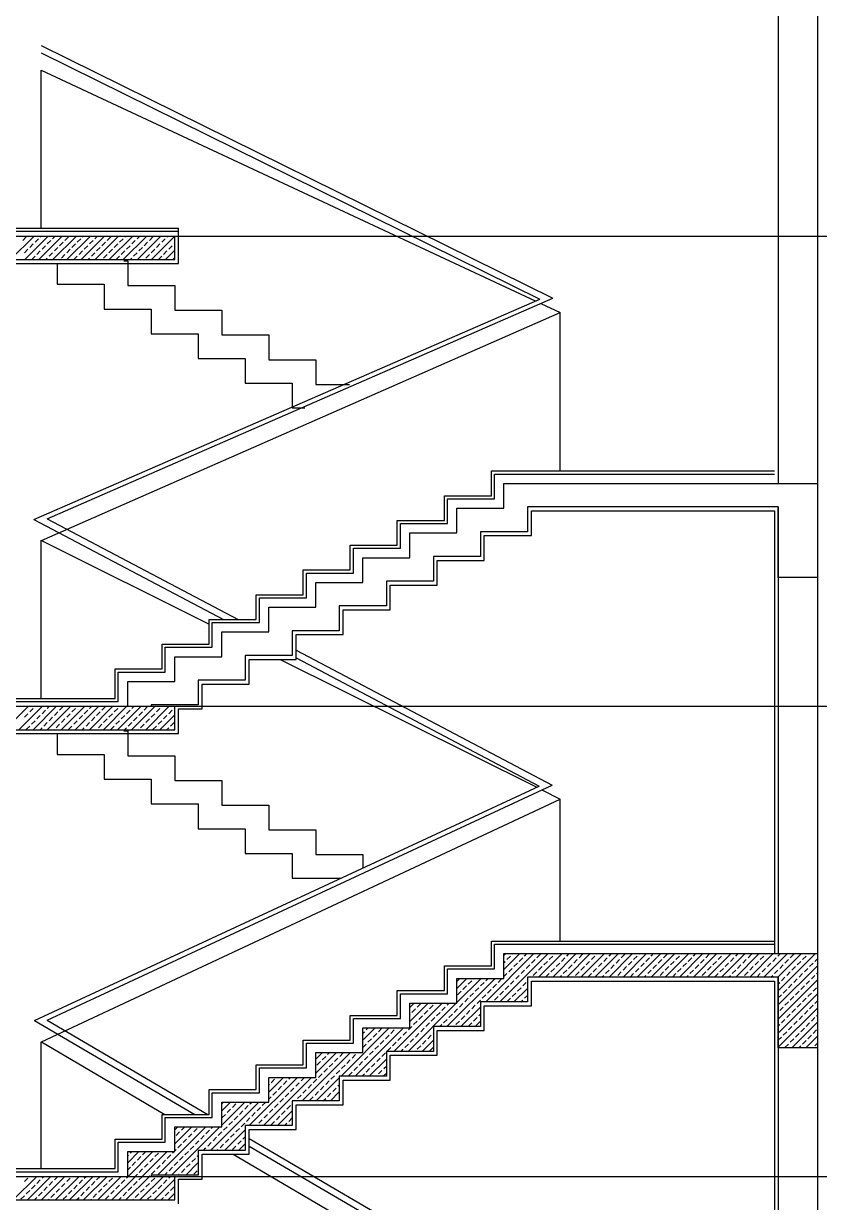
# Model space of a CAD drawing. Header units: millimetres. Extents: x 43168.9 to 43194.6, y -25545.1 to -25543.4.
# Drawn here: x 43182.4731 to 43182.6761, y -25544.1412 to -25543.8403 of the extents above; entities that cross this region are included whole.
import ezdxf

# ---------------------------------------------------------------- set-up
doc = ezdxf.new("R2010")
doc.units = ezdxf.units.MM
doc.header["$LTSCALE"] = 200
doc.linetypes.add('kesit_$0$HIDDEN2', pattern=[0.1875, 0.125, -0.0625])
for name, color, linetype in [('duv_sgh', 4, 'Continuous'), ('gor-4_sgh', 17, 'Continuous'), ('kaplama-gnl_sgh', 30, 'Continuous'), ('kesit_$0$gor-2_sgh', 161, 'Continuous'), ('kesit_$0$izd-alt_sgh', 8, 'kesit_$0$HIDDEN2'), ('kesit_$0$metal-mal._sgh', 122, 'Continuous'), ('kolon-b.a_sgh', 6, 'Continuous'), ('siva_sgh', 145, 'Continuous'), ('tarama-betonarme_sgh', 223, 'Continuous')]:
    doc.layers.add(name, color=color, linetype=linetype)

msp = doc.modelspace()

# ---------------------------------------------------------------- linework, layer by layer
at = {"layer": 'duv_sgh'}
for p, q in [((43182.66564, -25543.78056), (43182.66564, -25543.95772)), ((43182.67564, -25543.79856), (43182.67564, -25543.95772)), ((43182.66564, -25543.96372), (43182.66564, -25544.07772)), ((43182.67564, -25543.98172), (43182.67564, -25544.07772)), ((43182.66564, -25544.08372), (43182.66564, -25544.22717)), ((43182.67564, -25544.10172), (43182.67564, -25544.22717))]:
    msp.add_line(p, q, dxfattribs=at)
at = {"layer": 'gor-4_sgh'}
for p, q in [((43182.48164, -25543.90156), (43182.48164, -25543.90687)), ((43182.48164, -25543.90687), (43182.49364, -25543.90687)), ((43182.49364, -25543.90687), (43182.49364, -25543.91319)), ((43182.49364, -25543.91319), (43182.50564, -25543.91319)), ((43182.50564, -25543.91319), (43182.50564, -25543.91951)), ((43182.50564, -25543.91951), (43182.51764, -25543.91951)), ((43182.51764, -25543.91951), (43182.51764, -25543.92582)), ((43182.51764, -25543.92582), (43182.52964, -25543.92582)), ((43182.52964, -25543.92582), (43182.52964, -25543.93214)), ((43182.52964, -25543.93214), (43182.54164, -25543.93214)), ((43182.54164, -25543.93214), (43182.54164, -25543.93845)), ((43182.54164, -25543.93845), (43182.54488, -25543.93845)), ((43182.48164, -25544.02156), (43182.48164, -25544.02687)), ((43182.48164, -25544.02687), (43182.49364, -25544.02687)), ((43182.49364, -25544.02687), (43182.49364, -25544.03319)), ((43182.49364, -25544.03319), (43182.50564, -25544.03319)), ((43182.50564, -25544.03319), (43182.50564, -25544.03951)), ((43182.50564, -25544.03951), (43182.51764, -25544.03951)), ((43182.51764, -25544.03951), (43182.51764, -25544.04582)), ((43182.51764, -25544.04582), (43182.52964, -25544.04582)), ((43182.52964, -25544.04582), (43182.52964, -25544.05214)), ((43182.52964, -25544.05214), (43182.54164, -25544.05214)), ((43182.54164, -25544.05214), (43182.54164, -25544.05845)), ((43182.54164, -25544.05845), (43182.5541, -25544.05845))]:
    msp.add_line(p, q, dxfattribs=at)
at = {"layer": 'kaplama-gnl_sgh'}
for p, q in [((43182.40564, -25543.89256), (43182.51264, -25543.89256)), ((43182.40564, -25543.89336), (43182.51264, -25543.89336)), ((43182.59244, -25543.96083), (43182.59244, -25543.95452)), ((43182.59244, -25543.95452), (43182.66464, -25543.95452)), ((43182.59324, -25543.96163), (43182.59324, -25543.95532)), ((43182.59324, -25543.95532), (43182.66464, -25543.95532)), ((43182.58044, -25543.96715), (43182.58044, -25543.96083)), ((43182.58044, -25543.96083), (43182.59244, -25543.96083)), ((43182.58124, -25543.96795), (43182.58124, -25543.96163)), ((43182.58124, -25543.96163), (43182.59324, -25543.96163)), ((43182.56844, -25543.97346), (43182.56844, -25543.96715)), ((43182.56844, -25543.96715), (43182.58044, -25543.96715)), ((43182.56924, -25543.97426), (43182.56924, -25543.96795)), ((43182.56924, -25543.96795), (43182.58124, -25543.96795)), ((43182.55644, -25543.97978), (43182.55644, -25543.97346)), ((43182.55644, -25543.97346), (43182.56844, -25543.97346)), ((43182.55724, -25543.98058), (43182.55724, -25543.97426)), ((43182.55724, -25543.97426), (43182.56924, -25543.97426)), ((43182.54444, -25543.9861), (43182.54444, -25543.97978)), ((43182.54444, -25543.97978), (43182.55644, -25543.97978)), ((43182.54524, -25543.9869), (43182.54524, -25543.98058)), ((43182.54524, -25543.98058), (43182.55724, -25543.98058)), ((43182.53244, -25543.99241), (43182.53244, -25543.9861)), ((43182.53244, -25543.9861), (43182.54444, -25543.9861)), ((43182.53324, -25543.99321), (43182.53324, -25543.9869)), ((43182.53324, -25543.9869), (43182.54524, -25543.9869)), ((43182.52044, -25543.99873), (43182.52044, -25543.99241)), ((43182.52044, -25543.99241), (43182.53244, -25543.99241)), ((43182.52124, -25543.99953), (43182.52124, -25543.99321)), ((43182.52124, -25543.99321), (43182.53324, -25543.99321)), ((43182.50844, -25544.00504), (43182.50844, -25543.99873)), ((43182.50844, -25543.99873), (43182.52044, -25543.99873)), ((43182.50924, -25544.00584), (43182.50924, -25543.99953)), ((43182.50924, -25543.99953), (43182.52124, -25543.99953)), ((43182.49644, -25544.01256), (43182.49644, -25544.00504)), ((43182.49644, -25544.00504), (43182.50844, -25544.00504)), ((43182.49724, -25544.01336), (43182.49724, -25544.00584)), ((43182.49724, -25544.00584), (43182.50924, -25544.00584)), ((43182.40564, -25544.01256), (43182.49644, -25544.01256)), ((43182.40564, -25544.01336), (43182.49724, -25544.01336)), ((43182.59244, -25544.08083), (43182.59244, -25544.07452)), ((43182.59244, -25544.07452), (43182.66464, -25544.07452)), ((43182.59324, -25544.08163), (43182.59324, -25544.07532)), ((43182.59324, -25544.07532), (43182.66464, -25544.07532)), ((43182.58044, -25544.08715), (43182.58044, -25544.08083)), ((43182.58044, -25544.08083), (43182.59244, -25544.08083)), ((43182.58124, -25544.08795), (43182.58124, -25544.08163)), ((43182.58124, -25544.08163), (43182.59324, -25544.08163)), ((43182.56844, -25544.09346), (43182.56844, -25544.08715)), ((43182.56844, -25544.08715), (43182.58044, -25544.08715)), ((43182.56924, -25544.09426), (43182.56924, -25544.08795)), ((43182.56924, -25544.08795), (43182.58124, -25544.08795)), ((43182.55644, -25544.09978), (43182.55644, -25544.09346)), ((43182.55644, -25544.09346), (43182.56844, -25544.09346)), ((43182.55724, -25544.10058), (43182.55724, -25544.09426)), ((43182.55724, -25544.09426), (43182.56924, -25544.09426)), ((43182.54444, -25544.1061), (43182.54444, -25544.09978)), ((43182.54444, -25544.09978), (43182.55644, -25544.09978)), ((43182.54524, -25544.1069), (43182.54524, -25544.10058)), ((43182.54524, -25544.10058), (43182.55724, -25544.10058)), ((43182.53244, -25544.11241), (43182.53244, -25544.1061)), ((43182.53244, -25544.1061), (43182.54444, -25544.1061)), ((43182.53324, -25544.11321), (43182.53324, -25544.1069)), ((43182.53324, -25544.1069), (43182.54524, -25544.1069)), ((43182.52044, -25544.11873), (43182.52044, -25544.11241)), ((43182.52044, -25544.11241), (43182.53244, -25544.11241)), ((43182.52124, -25544.11953), (43182.52124, -25544.11321)), ((43182.52124, -25544.11321), (43182.53324, -25544.11321)), ((43182.50844, -25544.12504), (43182.50844, -25544.11873)), ((43182.50844, -25544.11873), (43182.52044, -25544.11873)), ((43182.50924, -25544.12584), (43182.50924, -25544.11953)), ((43182.50924, -25544.11953), (43182.52124, -25544.11953)), ((43182.49644, -25544.13256), (43182.49644, -25544.12504)), ((43182.49644, -25544.12504), (43182.50844, -25544.12504)), ((43182.49724, -25544.13336), (43182.49724, -25544.12584)), ((43182.49724, -25544.12584), (43182.50924, -25544.12584)), ((43182.40564, -25544.13256), (43182.49644, -25544.13256)), ((43182.40564, -25544.13336), (43182.49724, -25544.13336))]:
    msp.add_line(p, q, dxfattribs=at)
at = {"layer": 'kesit_$0$gor-2_sgh'}
for p, q in [((43182.47756, -25543.89256), (43182.47756, -25543.85222)), ((43182.47756, -25543.85223), (43182.60362, -25543.91114)), ((43182.47763, -25543.97226), (43182.61, -25543.91412)), ((43182.60504, -25543.9118), (43182.61, -25543.91412)), ((43182.61, -25543.95452), (43182.61, -25543.91412)), ((43182.47756, -25544.01256), (43182.47756, -25543.97222)), ((43182.47763, -25543.97226), (43182.52044, -25543.9936)), ((43182.53851, -25544.00261), (43182.604, -25544.03526)), ((43182.60532, -25544.03591), (43182.61, -25544.03825)), ((43182.47763, -25544.10026), (43182.61, -25544.03825)), ((43182.61, -25544.07452), (43182.61, -25544.03825)), ((43182.47756, -25544.13256), (43182.47756, -25544.10022)), ((43182.47763, -25544.10026), (43182.50916, -25544.11873)), ((43182.52657, -25544.12893), (43182.60564, -25544.17524))]:
    msp.add_line(p, q, dxfattribs=at)
at = {"layer": 'kesit_$0$izd-alt_sgh'}
for p, q in [((43181.30862, -25543.89456), (43182.76331, -25543.89456)), ((43182.49864, -25543.90087), (43182.49964, -25543.90087)), ((43182.49964, -25543.90087), (43182.49964, -25543.90719)), ((43182.49964, -25543.90719), (43182.51164, -25543.90719)), ((43182.51164, -25543.90719), (43182.51164, -25543.91351)), ((43182.51164, -25543.91351), (43182.52364, -25543.91351)), ((43182.52364, -25543.91351), (43182.52364, -25543.91982)), ((43182.52364, -25543.91982), (43182.53564, -25543.91982)), ((43182.53564, -25543.91982), (43182.53564, -25543.92614)), ((43182.53564, -25543.92614), (43182.54764, -25543.92614)), ((43182.54764, -25543.92614), (43182.54764, -25543.93245)), ((43182.54764, -25543.93245), (43182.55626, -25543.93245)), ((43181.30862, -25544.01456), (43182.76331, -25544.01456)), ((43182.49864, -25544.02087), (43182.49964, -25544.02087)), ((43182.49964, -25544.02087), (43182.49964, -25544.02719)), ((43182.49964, -25544.02719), (43182.51164, -25544.02719)), ((43182.51164, -25544.02719), (43182.51164, -25544.03351)), ((43182.51164, -25544.03351), (43182.52364, -25544.03351)), ((43182.52364, -25544.03351), (43182.52364, -25544.03982)), ((43182.52364, -25544.03982), (43182.53564, -25544.03982)), ((43182.53564, -25544.03982), (43182.53564, -25544.04614)), ((43182.53564, -25544.04614), (43182.54764, -25544.04614)), ((43182.54764, -25544.04614), (43182.54764, -25544.05245)), ((43182.54764, -25544.05245), (43182.55964, -25544.05245)), ((43182.55964, -25544.05245), (43182.55964, -25544.05588)), ((43181.30862, -25544.13456), (43182.76331, -25544.13456))]:
    msp.add_line(p, q, dxfattribs=at)
at = {"layer": 'kesit_$0$metal-mal._sgh'}
for p, q in [((43182.47756, -25543.84595), (43182.60813, -25543.91045)), ((43182.47756, -25543.84781), (43182.60477, -25543.91064)), ((43182.47571, -25543.96689), (43182.60477, -25543.91064)), ((43182.47911, -25543.96671), (43182.60813, -25543.91045)), ((43182.47571, -25543.96689), (43182.52406, -25543.99241)), ((43182.47911, -25543.96671), (43182.5278, -25543.99241)), ((43182.54264, -25544.00025), (43182.60792, -25544.03471)), ((43182.54264, -25544.00222), (43182.60466, -25544.03495)), ((43182.47911, -25544.09471), (43182.60792, -25544.03471)), ((43182.47588, -25544.09481), (43182.60466, -25544.03495)), ((43182.47588, -25544.09481), (43182.5168, -25544.11873)), ((43182.47911, -25544.09471), (43182.52012, -25544.11873)), ((43182.53064, -25544.12489), (43182.60766, -25544.17)), ((43182.53064, -25544.12682), (43182.60606, -25544.17091))]:
    msp.add_line(p, q, dxfattribs=at)
at = {"layer": 'kolon-b.a_sgh'}
for p, q in [((43182.30164, -25543.89456), (43182.51164, -25543.89456)), ((43182.30164, -25543.89456), (43182.51164, -25543.89456)), ((43182.51164, -25543.90056), (43182.51164, -25543.89456)), ((43182.30164, -25543.90056), (43182.51164, -25543.90056)), ((43182.59564, -25543.96403), (43182.59564, -25543.95772)), ((43182.59564, -25543.95772), (43182.67564, -25543.95772)), ((43182.67564, -25543.95772), (43182.67564, -25543.98172)), ((43182.58364, -25543.97035), (43182.58364, -25543.96403)), ((43182.58364, -25543.96403), (43182.59564, -25543.96403)), ((43182.66564, -25543.96372), (43182.60164, -25543.96372)), ((43182.60164, -25543.96372), (43182.60164, -25543.97003)), ((43182.66564, -25543.98172), (43182.66564, -25543.96372)), ((43182.57164, -25543.97666), (43182.57164, -25543.97035)), ((43182.57164, -25543.97035), (43182.58364, -25543.97035)), ((43182.60164, -25543.97003), (43182.58964, -25543.97003)), ((43182.58964, -25543.97003), (43182.58964, -25543.97635)), ((43182.55964, -25543.98298), (43182.55964, -25543.97666)), ((43182.55964, -25543.97666), (43182.57164, -25543.97666)), ((43182.58964, -25543.97635), (43182.57764, -25543.97635)), ((43182.57764, -25543.97635), (43182.57764, -25543.98266)), ((43182.54764, -25543.9893), (43182.54764, -25543.98298)), ((43182.54764, -25543.98298), (43182.55964, -25543.98298)), ((43182.57764, -25543.98266), (43182.56564, -25543.98266)), ((43182.56564, -25543.98266), (43182.56564, -25543.98898)), ((43182.67564, -25543.98172), (43182.66564, -25543.98172)), ((43182.53564, -25543.99561), (43182.53564, -25543.9893)), ((43182.53564, -25543.9893), (43182.54764, -25543.9893)), ((43182.56564, -25543.98898), (43182.55364, -25543.98898)), ((43182.55364, -25543.98898), (43182.55364, -25543.9953)), ((43182.52364, -25544.00193), (43182.52364, -25543.99561)), ((43182.52364, -25543.99561), (43182.53564, -25543.99561)), ((43182.55364, -25543.9953), (43182.54164, -25543.9953)), ((43182.54164, -25543.9953), (43182.54164, -25544.00161)), ((43182.54164, -25544.00161), (43182.52964, -25544.00161)), ((43182.52964, -25544.00161), (43182.52964, -25544.00793)), ((43182.51164, -25544.00824), (43182.51164, -25544.00193)), ((43182.51164, -25544.00193), (43182.52364, -25544.00193)), ((43182.49964, -25544.01456), (43182.49964, -25544.00824)), ((43182.49964, -25544.00824), (43182.51164, -25544.00824)), ((43182.52964, -25544.00793), (43182.51764, -25544.00793)), ((43182.51764, -25544.00793), (43182.51764, -25544.01424)), ((43182.30164, -25544.01456), (43182.51164, -25544.01456)), ((43182.30164, -25544.01456), (43182.51164, -25544.01456)), ((43182.51764, -25544.01424), (43182.50564, -25544.01424)), ((43182.50564, -25544.01424), (43182.50564, -25544.01456)), ((43182.51164, -25544.02056), (43182.51164, -25544.01456)), ((43182.30164, -25544.02056), (43182.51164, -25544.02056)), ((43182.59564, -25544.08403), (43182.59564, -25544.07772)), ((43182.59564, -25544.07772), (43182.67564, -25544.07772)), ((43182.67564, -25544.07772), (43182.67564, -25544.10172)), ((43182.58364, -25544.09035), (43182.58364, -25544.08403)), ((43182.58364, -25544.08403), (43182.59564, -25544.08403)), ((43182.66564, -25544.08372), (43182.60164, -25544.08372)), ((43182.60164, -25544.08372), (43182.60164, -25544.09003)), ((43182.66564, -25544.10172), (43182.66564, -25544.08372)), ((43182.57164, -25544.09666), (43182.57164, -25544.09035)), ((43182.57164, -25544.09035), (43182.58364, -25544.09035)), ((43182.60164, -25544.09003), (43182.58964, -25544.09003)), ((43182.58964, -25544.09003), (43182.58964, -25544.09635)), ((43182.55964, -25544.10298), (43182.55964, -25544.09666)), ((43182.55964, -25544.09666), (43182.57164, -25544.09666)), ((43182.58964, -25544.09635), (43182.57764, -25544.09635)), ((43182.57764, -25544.09635), (43182.57764, -25544.10266)), ((43182.54764, -25544.1093), (43182.54764, -25544.10298)), ((43182.54764, -25544.10298), (43182.55964, -25544.10298)), ((43182.57764, -25544.10266), (43182.56564, -25544.10266)), ((43182.56564, -25544.10266), (43182.56564, -25544.10898)), ((43182.67564, -25544.10172), (43182.66564, -25544.10172)), ((43182.53564, -25544.11561), (43182.53564, -25544.1093)), ((43182.53564, -25544.1093), (43182.54764, -25544.1093)), ((43182.56564, -25544.10898), (43182.55364, -25544.10898)), ((43182.55364, -25544.10898), (43182.55364, -25544.1153)), ((43182.52364, -25544.12193), (43182.52364, -25544.11561)), ((43182.52364, -25544.11561), (43182.53564, -25544.11561)), ((43182.55364, -25544.1153), (43182.54164, -25544.1153)), ((43182.54164, -25544.1153), (43182.54164, -25544.12161)), ((43182.51164, -25544.12824), (43182.51164, -25544.12193)), ((43182.51164, -25544.12193), (43182.52364, -25544.12193)), ((43182.54164, -25544.12161), (43182.52964, -25544.12161)), ((43182.52964, -25544.12161), (43182.52964, -25544.12793)), ((43182.52964, -25544.12793), (43182.51764, -25544.12793)), ((43182.51764, -25544.12793), (43182.51764, -25544.13424)), ((43182.49964, -25544.13456), (43182.49964, -25544.12824)), ((43182.49964, -25544.12824), (43182.51164, -25544.12824)), ((43182.30164, -25544.13456), (43182.51164, -25544.13456)), ((43182.30164, -25544.13456), (43182.51164, -25544.13456)), ((43182.51764, -25544.13424), (43182.50564, -25544.13424)), ((43182.50564, -25544.13424), (43182.50564, -25544.13456)), ((43182.51164, -25544.14056), (43182.51164, -25544.13456)), ((43182.30164, -25544.14056), (43182.51164, -25544.14056))]:
    msp.add_line(p, q, dxfattribs=at)
at = {"layer": 'siva_sgh'}
for p, q in [((43182.51264, -25543.90156), (43182.51264, -25543.89256)), ((43182.40664, -25543.90156), (43182.51264, -25543.90156)), ((43182.60264, -25543.97103), (43182.60264, -25543.96472)), ((43182.60264, -25543.96472), (43182.66464, -25543.96472)), ((43182.66464, -25543.96472), (43182.66464, -25544.07772)), ((43182.59064, -25543.97735), (43182.59064, -25543.97103)), ((43182.59064, -25543.97103), (43182.60264, -25543.97103)), ((43182.57864, -25543.98366), (43182.57864, -25543.97735)), ((43182.57864, -25543.97735), (43182.59064, -25543.97735)), ((43182.56664, -25543.98998), (43182.56664, -25543.98366)), ((43182.56664, -25543.98366), (43182.57864, -25543.98366)), ((43182.55464, -25543.9963), (43182.55464, -25543.98998)), ((43182.55464, -25543.98998), (43182.56664, -25543.98998)), ((43182.54264, -25544.00261), (43182.54264, -25543.9963)), ((43182.54264, -25543.9963), (43182.55464, -25543.9963)), ((43182.53064, -25544.00893), (43182.53064, -25544.00261)), ((43182.53064, -25544.00261), (43182.54264, -25544.00261)), ((43182.51864, -25544.01524), (43182.51864, -25544.00893)), ((43182.51864, -25544.00893), (43182.53064, -25544.00893)), ((43182.51264, -25544.02156), (43182.51264, -25544.01524)), ((43182.51264, -25544.01524), (43182.51864, -25544.01524)), ((43182.51264, -25544.02156), (43182.51264, -25544.01524)), ((43182.30264, -25544.02156), (43182.51264, -25544.02156)), ((43182.40664, -25544.02156), (43182.51264, -25544.02156)), ((43182.60264, -25544.09103), (43182.60264, -25544.08472)), ((43182.60264, -25544.08472), (43182.66464, -25544.08472)), ((43182.66464, -25544.08472), (43182.66464, -25544.22717)), ((43182.59064, -25544.09735), (43182.59064, -25544.09103)), ((43182.59064, -25544.09103), (43182.60264, -25544.09103)), ((43182.57864, -25544.10366), (43182.57864, -25544.09735)), ((43182.57864, -25544.09735), (43182.59064, -25544.09735)), ((43182.56664, -25544.10998), (43182.56664, -25544.10366)), ((43182.56664, -25544.10366), (43182.57864, -25544.10366)), ((43182.55464, -25544.1163), (43182.55464, -25544.10998)), ((43182.55464, -25544.10998), (43182.56664, -25544.10998)), ((43182.54264, -25544.12261), (43182.54264, -25544.1163)), ((43182.54264, -25544.1163), (43182.55464, -25544.1163)), ((43182.53064, -25544.12893), (43182.53064, -25544.12261)), ((43182.53064, -25544.12261), (43182.54264, -25544.12261)), ((43182.51864, -25544.13524), (43182.51864, -25544.12893)), ((43182.51864, -25544.12893), (43182.53064, -25544.12893)), ((43182.51264, -25544.14156), (43182.51264, -25544.13524)), ((43182.51264, -25544.13524), (43182.51864, -25544.13524))]:
    msp.add_line(p, q, dxfattribs=at)
at = {"layer": 'tarama-betonarme_sgh'}
for p, q in [((43182.46978, -25543.90056), (43182.47578, -25543.89456)), ((43182.47285, -25543.89569), (43182.47375, -25543.89479)), ((43182.47337, -25543.90056), (43182.47937, -25543.89456)), ((43182.476, -25543.89614), (43182.47689, -25543.89524)), ((43182.47696, -25543.90056), (43182.48296, -25543.89456)), ((43182.47734, -25543.89479), (43182.47758, -25543.89456)), ((43182.47914, -25543.89659), (43182.48004, -25543.89569)), ((43182.48049, -25543.89524), (43182.48117, -25543.89456)), ((43182.48056, -25543.90056), (43182.48656, -25543.89456)), ((43182.48228, -25543.89704), (43182.48318, -25543.89614)), ((43182.48363, -25543.89569), (43182.48453, -25543.89479)), ((43182.48415, -25543.90056), (43182.49015, -25543.89456)), ((43182.48677, -25543.89614), (43182.48767, -25543.89524)), ((43182.48774, -25543.90056), (43182.49374, -25543.89456)), ((43182.48812, -25543.89479), (43182.48835, -25543.89456)), ((43182.48992, -25543.89659), (43182.49081, -25543.89569)), ((43182.49126, -25543.89524), (43182.49194, -25543.89456)), ((43182.49133, -25543.90056), (43182.49733, -25543.89456)), ((43182.49306, -25543.89704), (43182.49396, -25543.89614)), ((43182.49441, -25543.89569), (43182.4953, -25543.89479)), ((43182.49492, -25543.90056), (43182.50092, -25543.89456)), ((43182.49755, -25543.89614), (43182.49845, -25543.89524)), ((43182.49852, -25543.90056), (43182.50452, -25543.89456)), ((43182.4989, -25543.89479), (43182.49913, -25543.89456)), ((43182.50069, -25543.89659), (43182.50159, -25543.89569)), ((43182.50204, -25543.89524), (43182.50272, -25543.89456)), ((43182.50211, -25543.90056), (43182.50811, -25543.89456)), ((43182.50384, -25543.89704), (43182.50473, -25543.89614)), ((43182.50518, -25543.89569), (43182.50608, -25543.89479)), ((43182.5057, -25543.90056), (43182.51164, -25543.89462)), ((43182.50833, -25543.89614), (43182.50922, -25543.89524)), ((43182.50967, -25543.89479), (43182.5099, -25543.89456)), ((43182.51147, -25543.89659), (43182.51164, -25543.89642)), ((43182.4733, -25543.89883), (43182.4742, -25543.89793)), ((43182.47465, -25543.89748), (43182.47555, -25543.89659)), ((43182.47645, -25543.89928), (43182.47734, -25543.89838)), ((43182.47779, -25543.89793), (43182.47869, -25543.89704)), ((43182.47959, -25543.89973), (43182.48049, -25543.89883)), ((43182.48094, -25543.89838), (43182.48183, -25543.89748)), ((43182.48273, -25543.90018), (43182.48363, -25543.89928)), ((43182.48408, -25543.89883), (43182.48498, -25543.89793)), ((43182.48543, -25543.89748), (43182.48632, -25543.89659)), ((43182.48722, -25543.89928), (43182.48812, -25543.89838)), ((43182.48857, -25543.89793), (43182.48947, -25543.89704)), ((43182.49037, -25543.89973), (43182.49126, -25543.89883)), ((43182.49171, -25543.89838), (43182.49261, -25543.89748)), ((43182.49351, -25543.90018), (43182.49441, -25543.89928)), ((43182.49486, -25543.89883), (43182.49575, -25543.89793)), ((43182.4962, -25543.89748), (43182.4971, -25543.89659)), ((43182.498, -25543.89928), (43182.4989, -25543.89838)), ((43182.49935, -25543.89793), (43182.50024, -25543.89704)), ((43182.50114, -25543.89973), (43182.50204, -25543.89883)), ((43182.50249, -25543.89838), (43182.50339, -25543.89748)), ((43182.50428, -25543.90018), (43182.50518, -25543.89928)), ((43182.50563, -25543.89883), (43182.50653, -25543.89793)), ((43182.50698, -25543.89748), (43182.50788, -25543.89659)), ((43182.50877, -25543.89928), (43182.50967, -25543.89838)), ((43182.50929, -25543.90056), (43182.51164, -25543.89821)), ((43182.51012, -25543.89793), (43182.51102, -25543.89704)), ((43182.47517, -25543.90056), (43182.476, -25543.89973)), ((43182.47876, -25543.90056), (43182.47914, -25543.90018)), ((43182.48594, -25543.90056), (43182.48677, -25543.89973)), ((43182.48954, -25543.90056), (43182.48992, -25543.90018)), ((43182.49672, -25543.90056), (43182.49755, -25543.89973)), ((43182.50031, -25543.90056), (43182.50069, -25543.90018)), ((43182.5075, -25543.90056), (43182.50833, -25543.89973)), ((43182.51109, -25543.90056), (43182.51147, -25543.90018)), ((43182.46832, -25544.02056), (43182.47432, -25544.01456)), ((43182.47191, -25544.02056), (43182.47791, -25544.01456)), ((43182.4733, -25544.01737), (43182.4742, -25544.01647)), ((43182.47465, -25544.01602), (43182.47555, -25544.01513)), ((43182.4755, -25544.02056), (43182.4815, -25544.01456)), ((43182.476, -25544.01468), (43182.47611, -25544.01456)), ((43182.47779, -25544.01647), (43182.47869, -25544.01558)), ((43182.4791, -25544.02056), (43182.4851, -25544.01456)), ((43182.47914, -25544.01513), (43182.47971, -25544.01456)), ((43182.48094, -25544.01692), (43182.48183, -25544.01602)), ((43182.48228, -25544.01558), (43182.48318, -25544.01468)), ((43182.48269, -25544.02056), (43182.48869, -25544.01456)), ((43182.48408, -25544.01737), (43182.48498, -25544.01647)), ((43182.48543, -25544.01602), (43182.48632, -25544.01513)), ((43182.48628, -25544.02056), (43182.49228, -25544.01456)), ((43182.48677, -25544.01468), (43182.48689, -25544.01456)), ((43182.48857, -25544.01647), (43182.48947, -25544.01558)), ((43182.48987, -25544.02056), (43182.49587, -25544.01456)), ((43182.48992, -25544.01513), (43182.49048, -25544.01456)), ((43182.49171, -25544.01692), (43182.49261, -25544.01602)), ((43182.49306, -25544.01558), (43182.49396, -25544.01468)), ((43182.49346, -25544.02056), (43182.49946, -25544.01456)), ((43182.49486, -25544.01737), (43182.49575, -25544.01647)), ((43182.4962, -25544.01602), (43182.4971, -25544.01513)), ((43182.49706, -25544.02056), (43182.50306, -25544.01456)), ((43182.49755, -25544.01468), (43182.49767, -25544.01456)), ((43182.49935, -25544.01647), (43182.50024, -25544.01558)), ((43182.50065, -25544.02056), (43182.50665, -25544.01456)), ((43182.50069, -25544.01513), (43182.50126, -25544.01456)), ((43182.50249, -25544.01692), (43182.50339, -25544.01602)), ((43182.50384, -25544.01558), (43182.50473, -25544.01468)), ((43182.50424, -25544.02056), (43182.51024, -25544.01456)), ((43182.50563, -25544.01737), (43182.50653, -25544.01647)), ((43182.50698, -25544.01602), (43182.50788, -25544.01513)), ((43182.50783, -25544.02056), (43182.51164, -25544.01675)), ((43182.50833, -25544.01468), (43182.50844, -25544.01456)), ((43182.51012, -25544.01647), (43182.51102, -25544.01558)), ((43182.51147, -25544.01513), (43182.51164, -25544.01496)), ((43182.47375, -25544.02051), (43182.47465, -25544.01962)), ((43182.4751, -25544.01917), (43182.476, -25544.01827)), ((43182.47645, -25544.01782), (43182.47734, -25544.01692)), ((43182.47824, -25544.01962), (43182.47914, -25544.01872)), ((43182.47959, -25544.01827), (43182.48049, -25544.01737)), ((43182.48138, -25544.02007), (43182.48228, -25544.01917)), ((43182.48273, -25544.01872), (43182.48363, -25544.01782)), ((43182.48453, -25544.02051), (43182.48543, -25544.01962)), ((43182.48587, -25544.01917), (43182.48677, -25544.01827)), ((43182.48722, -25544.01782), (43182.48812, -25544.01692)), ((43182.48902, -25544.01962), (43182.48992, -25544.01872)), ((43182.49037, -25544.01827), (43182.49126, -25544.01737)), ((43182.49216, -25544.02007), (43182.49306, -25544.01917)), ((43182.49351, -25544.01872), (43182.49441, -25544.01782)), ((43182.4953, -25544.02051), (43182.4962, -25544.01962)), ((43182.49665, -25544.01917), (43182.49755, -25544.01827)), ((43182.498, -25544.01782), (43182.4989, -25544.01692)), ((43182.49979, -25544.01962), (43182.50069, -25544.01872)), ((43182.50114, -25544.01827), (43182.50204, -25544.01737)), ((43182.50294, -25544.02007), (43182.50384, -25544.01917)), ((43182.50428, -25544.01872), (43182.50518, -25544.01782)), ((43182.50608, -25544.02051), (43182.50698, -25544.01962)), ((43182.50743, -25544.01917), (43182.50833, -25544.01827)), ((43182.50877, -25544.01782), (43182.50967, -25544.01692)), ((43182.51057, -25544.01962), (43182.51147, -25544.01872)), ((43182.4773, -25544.02056), (43182.47779, -25544.02007)), ((43182.48089, -25544.02056), (43182.48094, -25544.02051)), ((43182.48808, -25544.02056), (43182.48857, -25544.02007)), ((43182.49167, -25544.02056), (43182.49171, -25544.02051)), ((43182.49885, -25544.02056), (43182.49935, -25544.02007)), ((43182.50244, -25544.02056), (43182.50249, -25544.02051)), ((43182.50963, -25544.02056), (43182.51012, -25544.02007)), ((43182.51142, -25544.02056), (43182.51164, -25544.02035)), ((43182.59099, -25544.09003), (43182.60331, -25544.07772)), ((43182.59458, -25544.09003), (43182.6069, -25544.07772)), ((43182.59564, -25544.0782), (43182.59612, -25544.07772)), ((43182.59564, -25544.08179), (43182.59971, -25544.07772)), ((43182.59564, -25544.08), (43182.59596, -25544.07968)), ((43182.5964, -25544.07923), (43182.5973, -25544.07833)), ((43182.59775, -25544.07788), (43182.59792, -25544.07772)), ((43182.59955, -25544.07968), (43182.60045, -25544.07878)), ((43182.60089, -25544.07833), (43182.60151, -25544.07772)), ((43182.60269, -25544.08013), (43182.60359, -25544.07923)), ((43182.60404, -25544.07878), (43182.60494, -25544.07788)), ((43182.60449, -25544.08372), (43182.61049, -25544.07772)), ((43182.60583, -25544.08058), (43182.60673, -25544.07968)), ((43182.60718, -25544.07923), (43182.60808, -25544.07833)), ((43182.60808, -25544.08372), (43182.61408, -25544.07772)), ((43182.60853, -25544.07788), (43182.60869, -25544.07772)), ((43182.61032, -25544.07968), (43182.61122, -25544.07878)), ((43182.61167, -25544.07833), (43182.61229, -25544.07772)), ((43182.61168, -25544.08372), (43182.61768, -25544.07772)), ((43182.61347, -25544.08013), (43182.61437, -25544.07923)), ((43182.61481, -25544.07878), (43182.61571, -25544.07788)), ((43182.61527, -25544.08372), (43182.62127, -25544.07772)), ((43182.61661, -25544.08058), (43182.61751, -25544.07968)), ((43182.61796, -25544.07923), (43182.61886, -25544.07833)), ((43182.61886, -25544.08372), (43182.62486, -25544.07772)), ((43182.6193, -25544.07788), (43182.61947, -25544.07772)), ((43182.6211, -25544.07968), (43182.622, -25544.07878)), ((43182.62245, -25544.08372), (43182.62845, -25544.07772)), ((43182.62245, -25544.07833), (43182.62306, -25544.07772)), ((43182.62424, -25544.08013), (43182.62514, -25544.07923)), ((43182.62559, -25544.07878), (43182.62649, -25544.07788)), ((43182.62604, -25544.08372), (43182.63204, -25544.07772)), ((43182.62739, -25544.08058), (43182.62828, -25544.07968)), ((43182.62873, -25544.07923), (43182.62963, -25544.07833)), ((43182.62964, -25544.08372), (43182.63564, -25544.07772)), ((43182.63008, -25544.07788), (43182.63025, -25544.07772)), ((43182.63188, -25544.07968), (43182.63277, -25544.07878)), ((43182.63322, -25544.07833), (43182.63384, -25544.07772)), ((43182.63323, -25544.08372), (43182.63923, -25544.07772)), ((43182.63502, -25544.08013), (43182.63592, -25544.07923)), ((43182.63637, -25544.07878), (43182.63726, -25544.07788)), ((43182.63682, -25544.08372), (43182.64282, -25544.07772)), ((43182.63816, -25544.08058), (43182.63906, -25544.07968)), ((43182.63951, -25544.07923), (43182.64041, -25544.07833)), ((43182.64041, -25544.08372), (43182.64641, -25544.07772)), ((43182.64086, -25544.07788), (43182.64102, -25544.07772)), ((43182.64265, -25544.07968), (43182.64355, -25544.07878)), ((43182.644, -25544.08372), (43182.65, -25544.07772)), ((43182.644, -25544.07833), (43182.64462, -25544.07772)), ((43182.6458, -25544.08013), (43182.64669, -25544.07923)), ((43182.64714, -25544.07878), (43182.64804, -25544.07788)), ((43182.6476, -25544.08372), (43182.6536, -25544.07772)), ((43182.64894, -25544.08058), (43182.64984, -25544.07968)), ((43182.65029, -25544.07923), (43182.65118, -25544.07833)), ((43182.65119, -25544.08372), (43182.65719, -25544.07772)), ((43182.65163, -25544.07788), (43182.6518, -25544.07772)), ((43182.65343, -25544.07968), (43182.65433, -25544.07878)), ((43182.65478, -25544.08372), (43182.66078, -25544.07772)), ((43182.65478, -25544.07833), (43182.65539, -25544.07772)), ((43182.65657, -25544.08013), (43182.65747, -25544.07923)), ((43182.65792, -25544.07878), (43182.65882, -25544.07788)), ((43182.65837, -25544.08372), (43182.66437, -25544.07772)), ((43182.65972, -25544.08058), (43182.66061, -25544.07968)), ((43182.66106, -25544.07923), (43182.66196, -25544.07833)), ((43182.66196, -25544.08372), (43182.66796, -25544.07772)), ((43182.66241, -25544.07788), (43182.66258, -25544.07772)), ((43182.66421, -25544.07968), (43182.6651, -25544.07878)), ((43182.66555, -25544.07833), (43182.66617, -25544.07772)), ((43182.66556, -25544.08372), (43182.67156, -25544.07772)), ((43182.66564, -25544.08723), (43182.67515, -25544.07772)), ((43182.66735, -25544.08013), (43182.66825, -25544.07923)), ((43182.6687, -25544.07878), (43182.66959, -25544.07788)), ((43182.67049, -25544.08058), (43182.67139, -25544.07968)), ((43182.67184, -25544.07923), (43182.67274, -25544.07833)), ((43182.67319, -25544.07788), (43182.67335, -25544.07772)), ((43182.67498, -25544.07968), (43182.67564, -25544.07902)), ((43182.59564, -25544.08359), (43182.5964, -25544.08282)), ((43182.59685, -25544.08237), (43182.59775, -25544.08148)), ((43182.5982, -25544.08103), (43182.5991, -25544.08013)), ((43182.6, -25544.08282), (43182.60089, -25544.08192)), ((43182.60134, -25544.08148), (43182.60224, -25544.08058)), ((43182.60314, -25544.08327), (43182.60404, -25544.08237)), ((43182.60449, -25544.08192), (43182.60538, -25544.08103)), ((43182.60629, -25544.08372), (43182.60718, -25544.08282)), ((43182.60763, -25544.08237), (43182.60853, -25544.08148)), ((43182.60898, -25544.08103), (43182.60988, -25544.08013)), ((43182.61077, -25544.08282), (43182.61167, -25544.08192)), ((43182.61212, -25544.08148), (43182.61302, -25544.08058)), ((43182.61392, -25544.08327), (43182.61481, -25544.08237)), ((43182.61526, -25544.08192), (43182.61616, -25544.08103)), ((43182.61706, -25544.08372), (43182.61796, -25544.08282)), ((43182.61841, -25544.08237), (43182.6193, -25544.08148)), ((43182.61975, -25544.08103), (43182.62065, -25544.08013)), ((43182.62155, -25544.08282), (43182.62245, -25544.08192)), ((43182.6229, -25544.08148), (43182.62379, -25544.08058)), ((43182.62469, -25544.08327), (43182.62559, -25544.08237)), ((43182.62604, -25544.08192), (43182.62694, -25544.08103)), ((43182.62784, -25544.08372), (43182.62873, -25544.08282)), ((43182.62918, -25544.08237), (43182.63008, -25544.08148)), ((43182.63053, -25544.08103), (43182.63143, -25544.08013)), ((43182.63233, -25544.08282), (43182.63322, -25544.08192)), ((43182.63367, -25544.08148), (43182.63457, -25544.08058)), ((43182.63547, -25544.08327), (43182.63637, -25544.08237)), ((43182.63682, -25544.08192), (43182.63771, -25544.08103)), ((43182.63862, -25544.08372), (43182.63951, -25544.08282)), ((43182.63996, -25544.08237), (43182.64086, -25544.08148)), ((43182.64131, -25544.08103), (43182.6422, -25544.08013)), ((43182.6431, -25544.08282), (43182.644, -25544.08192)), ((43182.64445, -25544.08148), (43182.64535, -25544.08058)), ((43182.64625, -25544.08327), (43182.64714, -25544.08237)), ((43182.64759, -25544.08192), (43182.64849, -25544.08103)), ((43182.64939, -25544.08372), (43182.65029, -25544.08282)), ((43182.65074, -25544.08237), (43182.65163, -25544.08148)), ((43182.65208, -25544.08103), (43182.65298, -25544.08013)), ((43182.65388, -25544.08282), (43182.65478, -25544.08192)), ((43182.65523, -25544.08148), (43182.65612, -25544.08058)), ((43182.65702, -25544.08327), (43182.65792, -25544.08237)), ((43182.65837, -25544.08192), (43182.65927, -25544.08103)), ((43182.66017, -25544.08372), (43182.66106, -25544.08282)), ((43182.66151, -25544.08237), (43182.66241, -25544.08148)), ((43182.66286, -25544.08103), (43182.66376, -25544.08013)), ((43182.66465, -25544.08282), (43182.66555, -25544.08192)), ((43182.66564, -25544.09082), (43182.67564, -25544.08082)), ((43182.666, -25544.08148), (43182.6669, -25544.08058)), ((43182.6678, -25544.08327), (43182.6687, -25544.08237)), ((43182.66914, -25544.08192), (43182.67004, -25544.08103)), ((43182.67094, -25544.08372), (43182.67184, -25544.08282)), ((43182.67229, -25544.08237), (43182.67319, -25544.08148)), ((43182.67363, -25544.08103), (43182.67453, -25544.08013)), ((43182.67543, -25544.08282), (43182.67564, -25544.08262)), ((43182.58108, -25544.09635), (43182.5934, -25544.08403)), ((43182.58364, -25544.08661), (43182.58621, -25544.08403)), ((43182.58364, -25544.0902), (43182.58981, -25544.08403)), ((43182.58364, -25544.08481), (43182.58428, -25544.08417)), ((43182.58518, -25544.08686), (43182.58608, -25544.08597)), ((43182.58653, -25544.08552), (43182.58742, -25544.08462)), ((43182.58787, -25544.08417), (43182.58801, -25544.08403)), ((43182.58967, -25544.08597), (43182.59057, -25544.08507)), ((43182.59102, -25544.08462), (43182.5916, -25544.08403)), ((43182.59281, -25544.08641), (43182.59371, -25544.08552)), ((43182.59416, -25544.08507), (43182.59506, -25544.08417)), ((43182.59596, -25544.08686), (43182.59685, -25544.08597)), ((43182.5973, -25544.08552), (43182.5982, -25544.08462)), ((43182.59865, -25544.08417), (43182.59955, -25544.08327)), ((43182.60045, -25544.08597), (43182.60134, -25544.08507)), ((43182.60988, -25544.08372), (43182.61032, -25544.08327)), ((43182.62066, -25544.08372), (43182.6211, -25544.08327)), ((43182.63143, -25544.08372), (43182.63188, -25544.08327)), ((43182.64221, -25544.08372), (43182.64265, -25544.08327)), ((43182.65298, -25544.08372), (43182.65343, -25544.08327)), ((43182.66376, -25544.08372), (43182.66421, -25544.08327)), ((43182.66564, -25544.09441), (43182.67564, -25544.08441)), ((43182.66564, -25544.08543), (43182.666, -25544.08507)), ((43182.66645, -25544.08462), (43182.66735, -25544.08372)), ((43182.66825, -25544.08641), (43182.66914, -25544.08552)), ((43182.66959, -25544.08507), (43182.67049, -25544.08417)), ((43182.67139, -25544.08686), (43182.67229, -25544.08597)), ((43182.67274, -25544.08552), (43182.67363, -25544.08462)), ((43182.67408, -25544.08417), (43182.67498, -25544.08327)), ((43182.58383, -25544.08821), (43182.58473, -25544.08731)), ((43182.58698, -25544.08866), (43182.58787, -25544.08776)), ((43182.58832, -25544.08731), (43182.58922, -25544.08641)), ((43182.59012, -25544.08911), (43182.59102, -25544.08821)), ((43182.59147, -25544.08776), (43182.59236, -25544.08686)), ((43182.59326, -25544.08956), (43182.59416, -25544.08866)), ((43182.59461, -25544.08821), (43182.59551, -25544.08731)), ((43182.59775, -25544.08866), (43182.59865, -25544.08776)), ((43182.59818, -25544.09003), (43182.60164, -25544.08657)), ((43182.5991, -25544.08731), (43182.6, -25544.08641)), ((43182.60089, -25544.08911), (43182.60164, -25544.08837)), ((43182.66564, -25544.098), (43182.67564, -25544.088)), ((43182.66564, -25544.08902), (43182.66645, -25544.08821)), ((43182.6669, -25544.08776), (43182.6678, -25544.08686)), ((43182.6687, -25544.08956), (43182.66959, -25544.08866)), ((43182.67004, -25544.08821), (43182.67094, -25544.08731)), ((43182.67319, -25544.08866), (43182.67408, -25544.08776)), ((43182.67453, -25544.08731), (43182.67543, -25544.08641)), ((43182.56758, -25544.10266), (43182.5799, -25544.09035)), ((43182.57118, -25544.10266), (43182.58349, -25544.09035)), ((43182.57164, -25544.09143), (43182.57271, -25544.09035)), ((43182.57164, -25544.09502), (43182.57631, -25544.09035)), ((43182.57216, -25544.0927), (43182.57306, -25544.0918)), ((43182.57351, -25544.09135), (43182.5744, -25544.09046)), ((43182.57665, -25544.0918), (43182.57755, -25544.0909)), ((43182.578, -25544.09046), (43182.5781, -25544.09035)), ((43182.57979, -25544.09225), (43182.58069, -25544.09135)), ((43182.58114, -25544.0909), (43182.58169, -25544.09035)), ((43182.58293, -25544.0927), (43182.58383, -25544.0918)), ((43182.58428, -25544.09135), (43182.58518, -25544.09046)), ((43182.58468, -25544.09635), (43182.58964, -25544.09139)), ((43182.58563, -25544.09001), (43182.58653, -25544.08911)), ((43182.58742, -25544.0918), (43182.58832, -25544.0909)), ((43182.58877, -25544.09046), (43182.58967, -25544.08956)), ((43182.59279, -25544.09003), (43182.59281, -25544.09001)), ((43182.5964, -25544.09001), (43182.5973, -25544.08911)), ((43182.59997, -25544.09003), (43182.60045, -25544.08956)), ((43182.66564, -25544.1016), (43182.67564, -25544.0916)), ((43182.666, -25544.09225), (43182.6669, -25544.09135)), ((43182.66735, -25544.0909), (43182.66825, -25544.09001)), ((43182.66914, -25544.0927), (43182.67004, -25544.0918)), ((43182.67049, -25544.09135), (43182.67139, -25544.09046)), ((43182.67184, -25544.09001), (43182.67274, -25544.08911)), ((43182.67363, -25544.0918), (43182.67453, -25544.0909)), ((43182.67498, -25544.09046), (43182.67564, -25544.0898)), ((43182.57164, -25544.09322), (43182.57171, -25544.09315)), ((43182.57261, -25544.09584), (43182.57351, -25544.09495)), ((43182.57395, -25544.0945), (43182.57485, -25544.0936)), ((43182.5753, -25544.09315), (43182.5762, -25544.09225)), ((43182.5771, -25544.09495), (43182.578, -25544.09405)), ((43182.57844, -25544.0936), (43182.57934, -25544.0927)), ((43182.58024, -25544.0954), (43182.58114, -25544.0945)), ((43182.58159, -25544.09405), (43182.58249, -25544.09315)), ((43182.58338, -25544.09584), (43182.58428, -25544.09495)), ((43182.58473, -25544.0945), (43182.58563, -25544.0936)), ((43182.58608, -25544.09315), (43182.58698, -25544.09225)), ((43182.58787, -25544.09495), (43182.58877, -25544.09405)), ((43182.58827, -25544.09635), (43182.58964, -25544.09498)), ((43182.58922, -25544.0936), (43182.58964, -25544.09318)), ((43182.66645, -25544.0954), (43182.66735, -25544.0945)), ((43182.6678, -25544.09405), (43182.6687, -25544.09315)), ((43182.66959, -25544.09584), (43182.67049, -25544.09495)), ((43182.67094, -25544.0945), (43182.67184, -25544.0936)), ((43182.67229, -25544.09315), (43182.67319, -25544.09225)), ((43182.67408, -25544.09495), (43182.67498, -25544.09405)), ((43182.67543, -25544.0936), (43182.67564, -25544.09339)), ((43182.55408, -25544.10898), (43182.5664, -25544.09666)), ((43182.55768, -25544.10898), (43182.56999, -25544.09666)), ((43182.55964, -25544.09983), (43182.56281, -25544.09666)), ((43182.55964, -25544.09804), (43182.56003, -25544.09764)), ((43182.56048, -25544.09719), (43182.56101, -25544.09666)), ((43182.56363, -25544.09764), (43182.56452, -25544.09674)), ((43182.56677, -25544.09809), (43182.56767, -25544.09719)), ((43182.56812, -25544.09674), (43182.56819, -25544.09666)), ((43182.56991, -25544.09854), (43182.57081, -25544.09764)), ((43182.57126, -25544.09719), (43182.57216, -25544.09629)), ((43182.5744, -25544.09764), (43182.5753, -25544.09674)), ((43182.57575, -25544.09629), (43182.57665, -25544.0954)), ((43182.57755, -25544.09809), (43182.57764, -25544.098)), ((43182.57929, -25544.09635), (43182.57979, -25544.09584)), ((43182.58288, -25544.09635), (43182.58293, -25544.09629)), ((43182.58653, -25544.09629), (43182.58742, -25544.0954)), ((43182.66564, -25544.09621), (43182.666, -25544.09584)), ((43182.6669, -25544.09854), (43182.6678, -25544.09764)), ((43182.66825, -25544.09719), (43182.66914, -25544.09629)), ((43182.66911, -25544.10172), (43182.67564, -25544.09519)), ((43182.67139, -25544.09764), (43182.67229, -25544.09674)), ((43182.67274, -25544.09629), (43182.67363, -25544.0954)), ((43182.67453, -25544.09809), (43182.67543, -25544.09719)), ((43182.55964, -25544.10163), (43182.56048, -25544.10078)), ((43182.56093, -25544.10033), (43182.56183, -25544.09944)), ((43182.56228, -25544.09899), (43182.56318, -25544.09809)), ((43182.56408, -25544.10078), (43182.56497, -25544.09989)), ((43182.56542, -25544.09944), (43182.56632, -25544.09854)), ((43182.56722, -25544.10123), (43182.56812, -25544.10033)), ((43182.56857, -25544.09989), (43182.56946, -25544.09899)), ((43182.57036, -25544.10168), (43182.57126, -25544.10078)), ((43182.57171, -25544.10033), (43182.57261, -25544.09944)), ((43182.57306, -25544.09899), (43182.57395, -25544.09809)), ((43182.57477, -25544.10266), (43182.57764, -25544.09979)), ((43182.57485, -25544.10078), (43182.57575, -25544.09989)), ((43182.5762, -25544.09944), (43182.5771, -25544.09854)), ((43182.66564, -25544.0998), (43182.66645, -25544.09899)), ((43182.66735, -25544.10168), (43182.66825, -25544.10078)), ((43182.6687, -25544.10033), (43182.66959, -25544.09944)), ((43182.67004, -25544.09899), (43182.67094, -25544.09809)), ((43182.67184, -25544.10078), (43182.67274, -25544.09989)), ((43182.6727, -25544.10172), (43182.67564, -25544.09878)), ((43182.67319, -25544.09944), (43182.67408, -25544.09854)), ((43182.67498, -25544.10123), (43182.67564, -25544.10058)), ((43182.54418, -25544.1153), (43182.55649, -25544.10298)), ((43182.54764, -25544.10465), (43182.54931, -25544.10298)), ((43182.54764, -25544.10824), (43182.5529, -25544.10298)), ((43182.54926, -25544.10482), (43182.55016, -25544.10393)), ((43182.55061, -25544.10348), (43182.5511, -25544.10298)), ((43182.55375, -25544.10393), (43182.55465, -25544.10303)), ((43182.55689, -25544.10438), (43182.55779, -25544.10348)), ((43182.55824, -25544.10303), (43182.55829, -25544.10298)), ((43182.56003, -25544.10482), (43182.56093, -25544.10393)), ((43182.56138, -25544.10348), (43182.56228, -25544.10258)), ((43182.56273, -25544.10213), (43182.56363, -25544.10123)), ((43182.56452, -25544.10393), (43182.56542, -25544.10303)), ((43182.56587, -25544.10258), (43182.56677, -25544.10168)), ((43182.56938, -25544.10266), (43182.56991, -25544.10213)), ((43182.57297, -25544.10266), (43182.57306, -25544.10258)), ((43182.57351, -25544.10213), (43182.5744, -25544.10123)), ((43182.57665, -25544.10258), (43182.57755, -25544.10168)), ((43182.67091, -25544.10172), (43182.67139, -25544.10123)), ((43182.6745, -25544.10172), (43182.67453, -25544.10168)), ((43182.54791, -25544.10617), (43182.54881, -25544.10527)), ((43182.54971, -25544.10797), (43182.55061, -25544.10707)), ((43182.55105, -25544.10662), (43182.55195, -25544.10572)), ((43182.5524, -25544.10527), (43182.5533, -25544.10438)), ((43182.5542, -25544.10707), (43182.5551, -25544.10617)), ((43182.55554, -25544.10572), (43182.55644, -25544.10482)), ((43182.55734, -25544.10752), (43182.55824, -25544.10662)), ((43182.55869, -25544.10617), (43182.55959, -25544.10527)), ((43182.56048, -25544.10797), (43182.56138, -25544.10707)), ((43182.56127, -25544.10898), (43182.56564, -25544.10461)), ((43182.56183, -25544.10662), (43182.56273, -25544.10572)), ((43182.56318, -25544.10527), (43182.56408, -25544.10438)), ((43182.56497, -25544.10707), (43182.56564, -25544.10641)), ((43182.53068, -25544.12161), (43182.54299, -25544.1093)), ((43182.53427, -25544.12161), (43182.54658, -25544.1093)), ((43182.53564, -25544.10946), (43182.53581, -25544.1093)), ((43182.53564, -25544.11306), (43182.5394, -25544.1093)), ((43182.53624, -25544.11066), (43182.53714, -25544.10976)), ((43182.53758, -25544.10931), (43182.5376, -25544.1093)), ((43182.54073, -25544.10976), (43182.54119, -25544.1093)), ((43182.54387, -25544.11021), (43182.54477, -25544.10931)), ((43182.54701, -25544.11066), (43182.54791, -25544.10976)), ((43182.54777, -25544.1153), (43182.55364, -25544.10943)), ((43182.54836, -25544.10931), (43182.54926, -25544.10842)), ((43182.5515, -25544.10976), (43182.5524, -25544.10887)), ((43182.55285, -25544.10842), (43182.55375, -25544.10752)), ((43182.55599, -25544.10887), (43182.55689, -25544.10797)), ((43182.55947, -25544.10898), (43182.56003, -25544.10842)), ((43182.56306, -25544.10898), (43182.56318, -25544.10887)), ((43182.56363, -25544.10842), (43182.56452, -25544.10752)), ((43182.56486, -25544.10898), (43182.56564, -25544.1082)), ((43182.53564, -25544.11126), (43182.53579, -25544.11111)), ((43182.53669, -25544.1138), (43182.53758, -25544.11291)), ((43182.53803, -25544.11246), (43182.53893, -25544.11156)), ((43182.53938, -25544.11111), (43182.54028, -25544.11021)), ((43182.54118, -25544.11291), (43182.54207, -25544.11201)), ((43182.54252, -25544.11156), (43182.54342, -25544.11066)), ((43182.54432, -25544.11336), (43182.54522, -25544.11246)), ((43182.54567, -25544.11201), (43182.54656, -25544.11111)), ((43182.54746, -25544.1138), (43182.54836, -25544.11291)), ((43182.54881, -25544.11246), (43182.54971, -25544.11156)), ((43182.55016, -25544.11111), (43182.55105, -25544.11021)), ((43182.55136, -25544.1153), (43182.55364, -25544.11302)), ((43182.55195, -25544.11291), (43182.55285, -25544.11201)), ((43182.5533, -25544.11156), (43182.55364, -25544.11122)), ((43182.52077, -25544.12793), (43182.53308, -25544.11561)), ((43182.52364, -25544.11787), (43182.5259, -25544.11561)), ((43182.52364, -25544.12146), (43182.52949, -25544.11561)), ((43182.52364, -25544.11608), (43182.5241, -25544.11561)), ((43182.52636, -25544.11695), (43182.52726, -25544.11605)), ((43182.53085, -25544.11605), (43182.53129, -25544.11561)), ((43182.53399, -25544.1165), (43182.53488, -25544.11561)), ((43182.53564, -25544.11485), (43182.53624, -25544.11425)), ((43182.53714, -25544.11695), (43182.53803, -25544.11605)), ((43182.53848, -25544.1156), (43182.53938, -25544.1147)), ((43182.53983, -25544.11425), (43182.54073, -25544.11336)), ((43182.54163, -25544.11605), (43182.54164, -25544.11604)), ((43182.54238, -25544.1153), (43182.54252, -25544.11515)), ((43182.54297, -25544.1147), (43182.54387, -25544.1138)), ((43182.54612, -25544.11515), (43182.54701, -25544.11425)), ((43182.54956, -25544.1153), (43182.55016, -25544.1147)), ((43182.55061, -25544.11425), (43182.5515, -25544.11336)), ((43182.55316, -25544.1153), (43182.5533, -25544.11515)), ((43182.52366, -25544.11964), (43182.52456, -25544.11874)), ((43182.52501, -25544.11829), (43182.52591, -25544.1174)), ((43182.52815, -25544.11874), (43182.52905, -25544.11785)), ((43182.5295, -25544.1174), (43182.5304, -25544.1165)), ((43182.5313, -25544.11919), (43182.5322, -25544.11829)), ((43182.53264, -25544.11785), (43182.53354, -25544.11695)), ((43182.53444, -25544.11964), (43182.53534, -25544.11874)), ((43182.53579, -25544.11829), (43182.53669, -25544.1174)), ((43182.53786, -25544.12161), (43182.54164, -25544.11783)), ((43182.53893, -25544.11874), (43182.53983, -25544.11785)), ((43182.54028, -25544.1174), (43182.54118, -25544.1165)), ((43182.50727, -25544.13424), (43182.51958, -25544.12193)), ((43182.51086, -25544.13424), (43182.52318, -25544.12193)), ((43182.51164, -25544.12269), (43182.5124, -25544.12193)), ((43182.51164, -25544.12628), (43182.51599, -25544.12193)), ((43182.51334, -25544.12278), (43182.51419, -25544.12193)), ((43182.52097, -25544.12234), (43182.52138, -25544.12193)), ((43182.52411, -25544.12278), (43182.52501, -25544.12189)), ((43182.52546, -25544.12144), (43182.52636, -25544.12054)), ((43182.52681, -25544.12009), (43182.52771, -25544.11919)), ((43182.5286, -25544.12189), (43182.5295, -25544.12099)), ((43182.52995, -25544.12054), (43182.53085, -25544.11964)), ((43182.53247, -25544.12161), (43182.53264, -25544.12144)), ((43182.53309, -25544.12099), (43182.53399, -25544.12009)), ((43182.53624, -25544.12144), (43182.53714, -25544.12054)), ((43182.53758, -25544.12009), (43182.53848, -25544.11919)), ((43182.53966, -25544.12161), (43182.54028, -25544.12099)), ((43182.54073, -25544.12054), (43182.54163, -25544.11964)), ((43182.54145, -25544.12161), (43182.54164, -25544.12143)), ((43182.51199, -25544.12413), (43182.51289, -25544.12323)), ((43182.51379, -25544.12593), (43182.51468, -25544.12503)), ((43182.51513, -25544.12458), (43182.51603, -25544.12368)), ((43182.51648, -25544.12323), (43182.51738, -25544.12234)), ((43182.51828, -25544.12503), (43182.51917, -25544.12413)), ((43182.51962, -25544.12368), (43182.52052, -25544.12278)), ((43182.52142, -25544.12548), (43182.52232, -25544.12458)), ((43182.52277, -25544.12413), (43182.52366, -25544.12323)), ((43182.52436, -25544.12793), (43182.52964, -25544.12265)), ((43182.52456, -25544.12593), (43182.52546, -25544.12503)), ((43182.52591, -25544.12458), (43182.52681, -25544.12368)), ((43182.52726, -25544.12323), (43182.52815, -25544.12234)), ((43182.52905, -25544.12503), (43182.52964, -25544.12445)), ((43182.51164, -25544.12808), (43182.51199, -25544.12772)), ((43182.51244, -25544.12728), (43182.51334, -25544.12638)), ((43182.51558, -25544.12772), (43182.51648, -25544.12683)), ((43182.51693, -25544.12638), (43182.51783, -25544.12548)), ((43182.51897, -25544.12793), (43182.51962, -25544.12728)), ((43182.52007, -25544.12683), (43182.52097, -25544.12593)), ((43182.52256, -25544.12793), (43182.52277, -25544.12772)), ((43182.52322, -25544.12728), (43182.52411, -25544.12638)), ((43182.52636, -25544.12772), (43182.52726, -25544.12683)), ((43182.52771, -25544.12638), (43182.5286, -25544.12548)), ((43182.52795, -25544.12793), (43182.52964, -25544.12624)), ((43182.49964, -25544.1311), (43182.50249, -25544.12824)), ((43182.49964, -25544.1293), (43182.49987, -25544.12907)), ((43182.49977, -25544.13456), (43182.50608, -25544.12824)), ((43182.50032, -25544.12862), (43182.50069, -25544.12824)), ((43182.50077, -25544.13177), (43182.50166, -25544.13087)), ((43182.50211, -25544.13042), (43182.50301, -25544.12952)), ((43182.50336, -25544.13456), (43182.50968, -25544.12824)), ((43182.50346, -25544.12907), (43182.50429, -25544.12824)), ((43182.50526, -25544.13087), (43182.50615, -25544.12997)), ((43182.5066, -25544.12952), (43182.5075, -25544.12862)), ((43182.5084, -25544.13132), (43182.5093, -25544.13042)), ((43182.50975, -25544.12997), (43182.51064, -25544.12907)), ((43182.51109, -25544.12862), (43182.51147, -25544.12824)), ((43182.51154, -25544.13177), (43182.51244, -25544.13087)), ((43182.51289, -25544.13042), (43182.51379, -25544.12952)), ((43182.51424, -25544.12907), (43182.51513, -25544.12817)), ((43182.51445, -25544.13424), (43182.51764, -25544.13106)), ((43182.51603, -25544.13087), (43182.51693, -25544.12997)), ((43182.51738, -25544.12952), (43182.51764, -25544.12926)), ((43182.49964, -25544.13289), (43182.50032, -25544.13221)), ((43182.50156, -25544.13456), (43182.50211, -25544.13401)), ((43182.50256, -25544.13356), (43182.50346, -25544.13266)), ((43182.50391, -25544.13221), (43182.50481, -25544.13132)), ((43182.5057, -25544.13401), (43182.5066, -25544.13311)), ((43182.50705, -25544.13266), (43182.50795, -25544.13177)), ((43182.50906, -25544.13424), (43182.50975, -25544.13356)), ((43182.51019, -25544.13311), (43182.51109, -25544.13221)), ((43182.51266, -25544.13424), (43182.51289, -25544.13401)), ((43182.51334, -25544.13356), (43182.51424, -25544.13266)), ((43182.51468, -25544.13221), (43182.51558, -25544.13132)), ((43182.51648, -25544.13401), (43182.51738, -25544.13311)), ((43182.47045, -25544.14056), (43182.47645, -25544.13456)), ((43182.4733, -25544.13591), (43182.4742, -25544.13501)), ((43182.47404, -25544.14056), (43182.48004, -25544.13456)), ((43182.47465, -25544.13456), (43182.47465, -25544.13456)), ((43182.4751, -25544.13771), (43182.476, -25544.13681)), ((43182.47645, -25544.13636), (43182.47734, -25544.13546)), ((43182.47763, -25544.14056), (43182.48363, -25544.13456)), ((43182.47779, -25544.13501), (43182.47825, -25544.13456)), ((43182.47959, -25544.13681), (43182.48049, -25544.13591)), ((43182.48094, -25544.13546), (43182.48183, -25544.13456)), ((43182.48123, -25544.14056), (43182.48723, -25544.13456)), ((43182.48273, -25544.13726), (43182.48363, -25544.13636)), ((43182.48408, -25544.13591), (43182.48498, -25544.13501)), ((43182.48482, -25544.14056), (43182.49082, -25544.13456)), ((43182.48543, -25544.13456), (43182.48543, -25544.13456)), ((43182.48587, -25544.13771), (43182.48677, -25544.13681)), ((43182.48722, -25544.13636), (43182.48812, -25544.13546)), ((43182.48841, -25544.14056), (43182.49441, -25544.13456)), ((43182.48857, -25544.13501), (43182.48902, -25544.13456)), ((43182.49037, -25544.13681), (43182.49126, -25544.13591)), ((43182.49171, -25544.13546), (43182.49261, -25544.13456)), ((43182.492, -25544.14056), (43182.498, -25544.13456)), ((43182.49351, -25544.13726), (43182.49441, -25544.13636)), ((43182.49486, -25544.13591), (43182.49575, -25544.13501)), ((43182.4956, -25544.14056), (43182.5016, -25544.13456)), ((43182.4962, -25544.13456), (43182.49621, -25544.13456)), ((43182.49665, -25544.13771), (43182.49755, -25544.13681)), ((43182.498, -25544.13636), (43182.4989, -25544.13546)), ((43182.49919, -25544.14056), (43182.50519, -25544.13456)), ((43182.49935, -25544.13501), (43182.4998, -25544.13456)), ((43182.50114, -25544.13681), (43182.50204, -25544.13591)), ((43182.50249, -25544.13546), (43182.50339, -25544.13456)), ((43182.50278, -25544.14056), (43182.50878, -25544.13456)), ((43182.50428, -25544.13726), (43182.50518, -25544.13636)), ((43182.50516, -25544.13456), (43182.50526, -25544.13446)), ((43182.50563, -25544.13591), (43182.50653, -25544.13501)), ((43182.50637, -25544.14056), (43182.51164, -25544.13529)), ((43182.50698, -25544.13456), (43182.50698, -25544.13456)), ((43182.50743, -25544.13771), (43182.50833, -25544.13681)), ((43182.50877, -25544.13636), (43182.50967, -25544.13546)), ((43182.51012, -25544.13501), (43182.51058, -25544.13456)), ((43182.4724, -25544.1404), (43182.4733, -25544.1395)), ((43182.47375, -25544.13905), (43182.47465, -25544.13816)), ((43182.47584, -25544.14056), (43182.47645, -25544.13995)), ((43182.47689, -25544.1395), (43182.47779, -25544.1386)), ((43182.47824, -25544.13816), (43182.47914, -25544.13726)), ((43182.48004, -25544.13995), (43182.48094, -25544.13905)), ((43182.48138, -25544.1386), (43182.48228, -25544.13771)), ((43182.48318, -25544.1404), (43182.48408, -25544.1395)), ((43182.48453, -25544.13905), (43182.48543, -25544.13816)), ((43182.48661, -25544.14056), (43182.48722, -25544.13995)), ((43182.48767, -25544.1395), (43182.48857, -25544.1386)), ((43182.48902, -25544.13816), (43182.48992, -25544.13726)), ((43182.49081, -25544.13995), (43182.49171, -25544.13905)), ((43182.49216, -25544.1386), (43182.49306, -25544.13771)), ((43182.49396, -25544.1404), (43182.49486, -25544.1395)), ((43182.4953, -25544.13905), (43182.4962, -25544.13816)), ((43182.49739, -25544.14056), (43182.498, -25544.13995)), ((43182.49845, -25544.1395), (43182.49935, -25544.1386)), ((43182.49979, -25544.13816), (43182.50069, -25544.13726)), ((43182.50159, -25544.13995), (43182.50249, -25544.13905)), ((43182.50294, -25544.1386), (43182.50384, -25544.13771)), ((43182.50473, -25544.1404), (43182.50563, -25544.1395)), ((43182.50608, -25544.13905), (43182.50698, -25544.13816)), ((43182.50817, -25544.14056), (43182.50877, -25544.13995)), ((43182.50922, -25544.1395), (43182.51012, -25544.1386)), ((43182.50996, -25544.14056), (43182.51164, -25544.13888)), ((43182.51057, -25544.13816), (43182.51147, -25544.13726)), ((43182.47943, -25544.14056), (43182.47959, -25544.1404)), ((43182.49021, -25544.14056), (43182.49037, -25544.1404)), ((43182.50098, -25544.14056), (43182.50114, -25544.1404))]:
    msp.add_line(p, q, dxfattribs=at)

doc.saveas('drawing.dxf')
